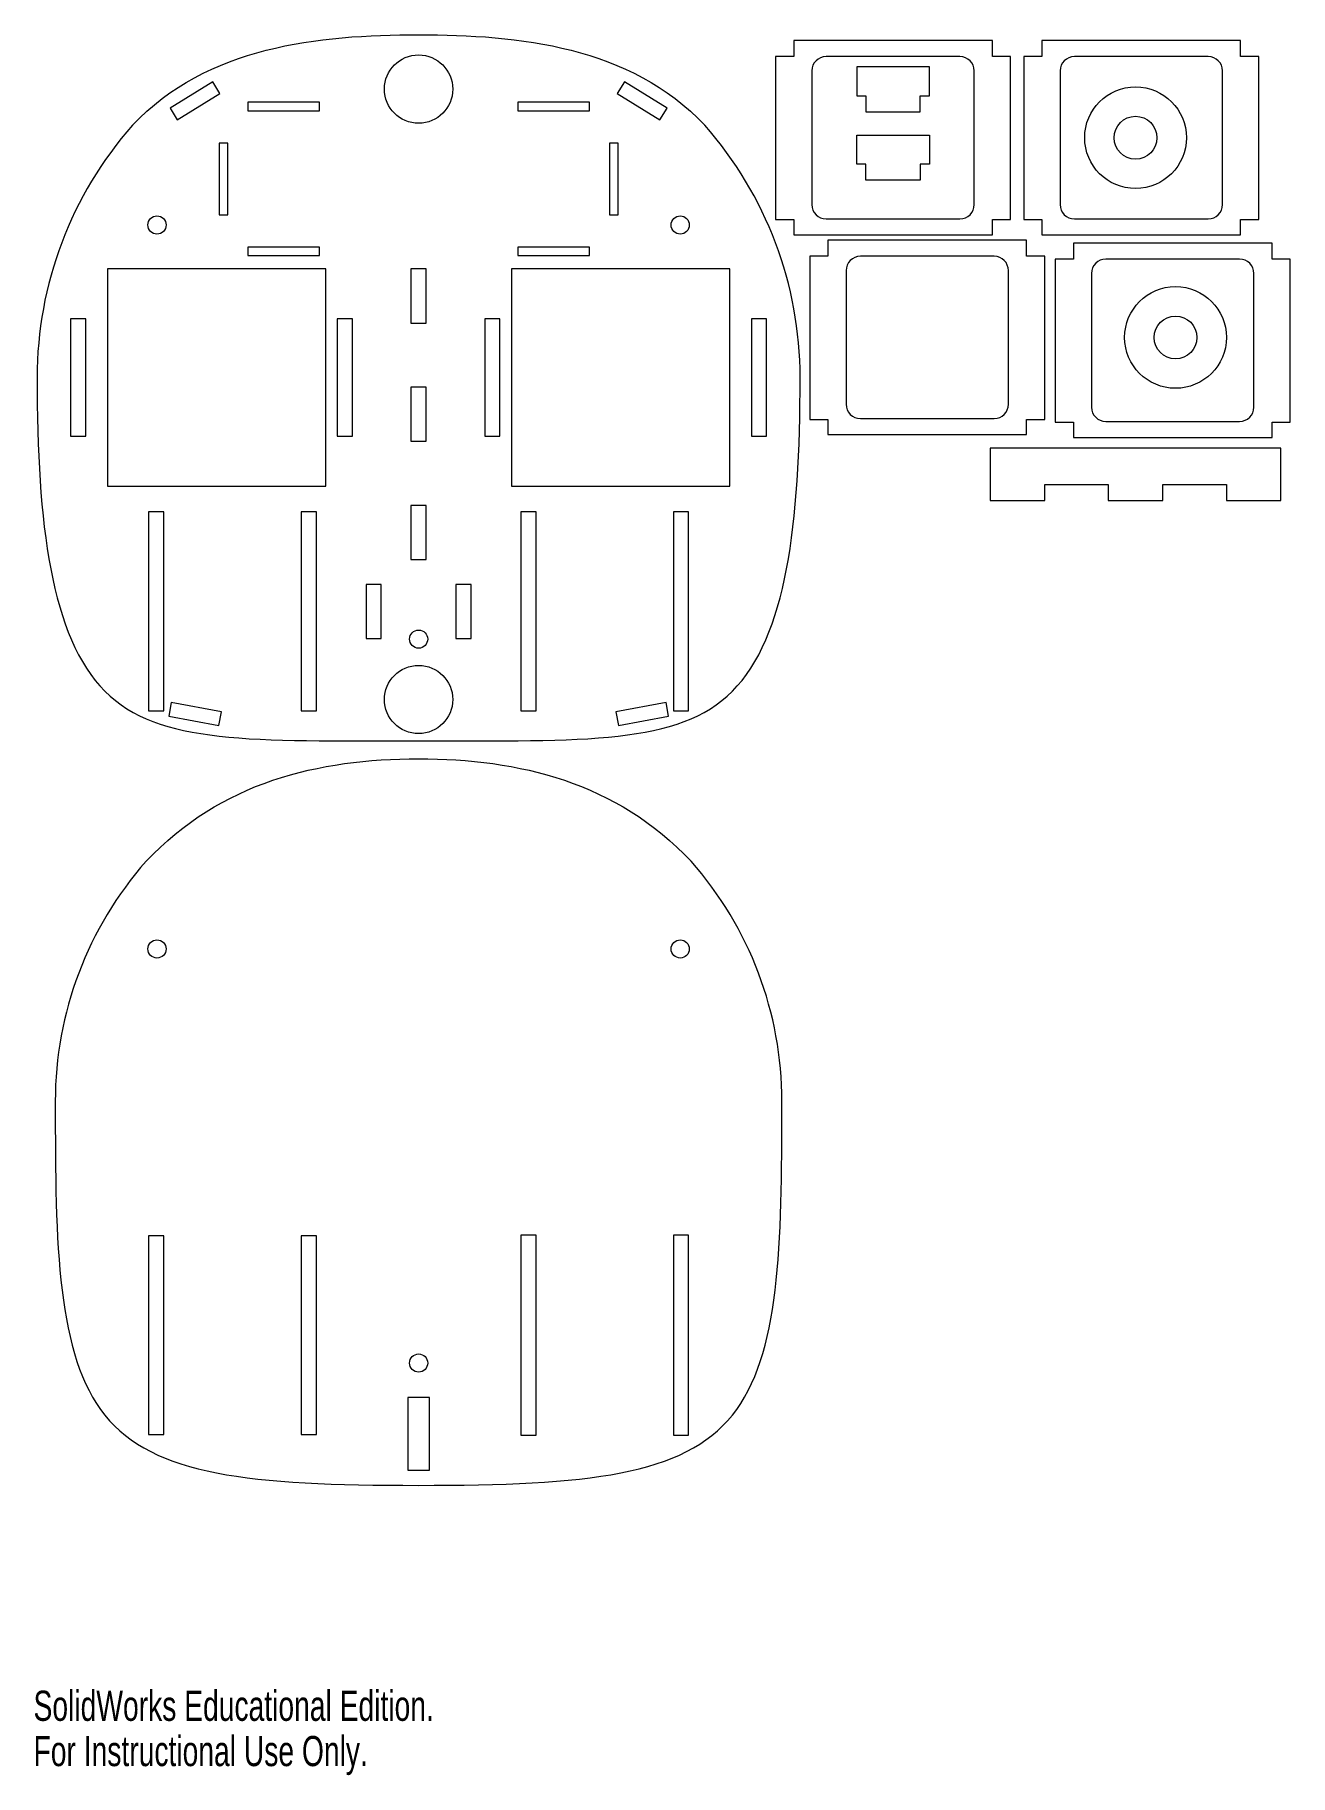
# Model space of a CAD drawing. Header units: inches. Extents: x 0 to 17.3, y 0 to 23.9.
import ezdxf

# ---------------------------------------------------------------- set-up
doc = ezdxf.new("R2010")
doc.units = ezdxf.units.IN
doc.header["$MEASUREMENT"] = 0
doc.styles.add('SLDTEXTSTYLE0', font='TXT', dxfattribs={"width": 0.7})

msp = doc.modelspace()

# ---------------------------------------------------------------- linework, layer by layer
at = {"color": 7, "linetype": 'Continuous', "lineweight": 15}
for p, q in [((10.461, 23.869), (10.461, 23.649)), ((13.195, 23.869), (10.461, 23.869)), ((13.195, 23.649), (13.195, 23.869)), ((13.877, 23.869), (13.877, 23.649)), ((16.611, 23.869), (13.877, 23.869)), ((16.611, 23.649), (16.611, 23.869)), ((10.211, 23.649), (10.211, 21.405)), ((10.461, 23.649), (10.211, 23.649)), ((12.748, 23.649), (10.907, 23.649)), ((11.328, 23.509), (11.328, 23.109)), ((12.328, 23.509), (11.328, 23.509)), ((12.328, 23.109), (12.328, 23.509)), ((13.445, 23.649), (13.195, 23.649)), ((13.445, 21.405), (13.445, 23.649)), ((13.627, 23.649), (13.627, 21.405)), ((13.877, 23.649), (13.627, 23.649)), ((16.164, 23.649), (14.324, 23.649)), ((16.861, 23.649), (16.611, 23.649)), ((16.861, 21.405), (16.861, 23.649)), ((2.467, 23.302), (1.879, 22.941)), ((2.566, 23.14), (2.467, 23.302)), ((8.132, 23.302), (8.032, 23.14)), ((8.72, 22.941), (8.132, 23.302)), ((10.711, 23.452), (10.711, 21.612)), ((12.945, 21.612), (12.945, 23.452)), ((14.127, 23.452), (14.127, 21.612)), ((16.361, 21.612), (16.361, 23.452)), ((1.978, 22.779), (2.566, 23.14)), ((2.949, 23.02), (2.949, 22.902)), ((3.934, 23.02), (2.949, 23.02)), ((3.934, 22.902), (3.934, 23.02)), ((6.665, 23.02), (6.665, 22.902)), ((7.649, 23.02), (6.665, 23.02)), ((7.649, 22.902), (7.649, 23.02)), ((8.032, 23.14), (8.62, 22.779)), ((11.328, 23.109), (11.453, 23.109)), ((11.453, 23.109), (11.453, 22.889)), ((12.203, 23.109), (12.328, 23.109)), ((12.203, 22.889), (12.203, 23.109)), ((1.879, 22.941), (1.978, 22.779)), ((2.949, 22.902), (3.934, 22.902)), ((6.665, 22.902), (7.649, 22.902)), ((8.62, 22.779), (8.72, 22.941)), ((11.453, 22.889), (12.203, 22.889)), ((11.328, 22.567), (12.328, 22.567)), ((11.328, 22.167), (11.328, 22.567)), ((12.328, 22.567), (12.328, 22.167)), ((2.556, 22.457), (2.556, 21.473)), ((2.674, 22.457), (2.556, 22.457)), ((2.674, 21.473), (2.674, 22.457)), ((8.043, 22.457), (7.924, 22.457)), ((7.924, 22.457), (7.924, 21.473)), ((8.043, 21.473), (8.043, 22.457)), ((11.453, 22.167), (11.328, 22.167)), ((11.453, 21.947), (11.453, 22.167)), ((12.203, 22.167), (12.203, 21.947)), ((12.328, 22.167), (12.203, 22.167)), ((12.203, 21.947), (11.453, 21.947)), ((2.556, 21.473), (2.674, 21.473)), ((7.924, 21.473), (8.043, 21.473)), ((10.211, 21.405), (10.461, 21.405)), ((10.461, 21.405), (10.461, 21.195)), ((10.907, 21.415), (12.748, 21.415)), ((13.195, 21.405), (13.445, 21.405)), ((13.195, 21.195), (13.195, 21.405)), ((13.627, 21.405), (13.877, 21.405)), ((13.877, 21.405), (13.877, 21.195)), ((14.324, 21.415), (16.164, 21.415)), ((16.611, 21.405), (16.861, 21.405)), ((16.611, 21.195), (16.611, 21.405)), ((10.461, 21.195), (13.195, 21.195)), ((10.932, 21.12), (10.932, 20.9)), ((13.666, 21.12), (10.932, 21.12)), ((13.666, 20.9), (13.666, 21.12)), ((13.877, 21.195), (16.611, 21.195)), ((14.309, 21.081), (14.309, 20.861)), ((17.043, 21.081), (14.309, 21.081)), ((17.043, 20.861), (17.043, 21.081)), ((2.949, 21.027), (2.949, 20.909)), ((3.934, 21.027), (2.949, 21.027)), ((2.949, 20.909), (3.934, 20.909)), ((3.934, 20.909), (3.934, 21.027)), ((6.665, 21.027), (6.665, 20.909)), ((7.649, 21.027), (6.665, 21.027)), ((6.665, 20.909), (7.649, 20.909)), ((7.649, 20.909), (7.649, 21.027)), ((10.682, 20.9), (10.682, 18.656)), ((10.932, 20.9), (10.682, 20.9)), ((13.219, 20.9), (11.379, 20.9)), ((13.916, 20.9), (13.666, 20.9)), ((13.916, 18.656), (13.916, 20.9)), ((14.059, 20.861), (14.059, 18.617)), ((14.309, 20.861), (14.059, 20.861)), ((16.596, 20.861), (14.756, 20.861)), ((17.293, 20.861), (17.043, 20.861)), ((17.293, 18.617), (17.293, 20.861)), ((1.017, 20.727), (1.017, 17.735)), ((4.023, 20.727), (1.017, 20.727)), ((4.023, 17.735), (4.023, 20.727)), ((5.194, 20.727), (5.194, 19.982)), ((5.404, 20.727), (5.194, 20.727)), ((5.404, 19.982), (5.404, 20.727)), ((9.582, 20.727), (6.576, 20.727)), ((6.576, 20.727), (6.576, 17.735)), ((9.582, 17.735), (9.582, 20.727)), ((11.182, 20.703), (11.182, 18.863)), ((13.416, 18.863), (13.416, 20.703)), ((14.559, 20.664), (14.559, 18.824)), ((16.793, 18.824), (16.793, 20.664)), ((0.721, 20.039), (0.511, 20.039)), ((0.511, 20.039), (0.511, 18.424)), ((0.721, 18.424), (0.721, 20.039)), ((4.179, 20.039), (4.179, 18.424)), ((4.389, 20.039), (4.179, 20.039)), ((4.389, 18.424), (4.389, 20.039)), ((5.194, 19.982), (5.404, 19.982)), ((6.209, 20.039), (6.209, 18.424)), ((6.419, 20.039), (6.209, 20.039)), ((6.419, 18.424), (6.419, 20.039)), ((10.088, 20.039), (9.878, 20.039)), ((9.878, 20.039), (9.878, 18.424)), ((10.088, 18.424), (10.088, 20.039)), ((5.194, 19.1), (5.194, 18.355)), ((5.404, 19.1), (5.194, 19.1)), ((5.404, 18.355), (5.404, 19.1)), ((10.682, 18.656), (10.932, 18.656)), ((10.932, 18.656), (10.932, 18.446)), ((10.932, 18.446), (13.666, 18.446)), ((11.379, 18.666), (13.219, 18.666)), ((13.666, 18.656), (13.916, 18.656)), ((13.666, 18.446), (13.666, 18.656)), ((14.059, 18.617), (14.309, 18.617)), ((14.309, 18.617), (14.309, 18.407)), ((14.756, 18.627), (16.596, 18.627)), ((17.043, 18.617), (17.293, 18.617)), ((17.043, 18.407), (17.043, 18.617)), ((0.511, 18.424), (0.721, 18.424)), ((4.179, 18.424), (4.389, 18.424)), ((5.194, 18.355), (5.404, 18.355)), ((6.209, 18.424), (6.419, 18.424)), ((9.878, 18.424), (10.088, 18.424)), ((13.165, 18.258), (13.165, 17.538)), ((17.165, 18.258), (13.165, 18.258)), ((14.309, 18.407), (17.043, 18.407)), ((17.165, 17.538), (17.165, 18.258)), ((1.017, 17.735), (4.023, 17.735)), ((6.576, 17.735), (9.582, 17.735)), ((13.915, 17.758), (14.79, 17.758)), ((13.915, 17.538), (13.915, 17.758)), ((14.79, 17.758), (14.79, 17.538)), ((15.54, 17.758), (16.415, 17.758)), ((15.54, 17.538), (15.54, 17.758)), ((16.415, 17.758), (16.415, 17.538)), ((13.165, 17.538), (13.915, 17.538)), ((14.79, 17.538), (15.54, 17.538)), ((16.415, 17.538), (17.165, 17.538)), ((1.794, 17.383), (1.584, 17.383)), ((1.584, 17.383), (1.584, 14.643)), ((1.794, 14.643), (1.794, 17.383)), ((3.894, 17.383), (3.684, 17.383)), ((3.684, 17.383), (3.684, 14.643)), ((3.894, 14.643), (3.894, 17.383)), ((5.194, 17.472), (5.194, 16.727)), ((5.404, 17.472), (5.194, 17.472)), ((5.404, 16.727), (5.404, 17.472)), ((6.915, 17.383), (6.705, 17.383)), ((6.705, 17.383), (6.705, 14.643)), ((6.915, 14.643), (6.915, 17.383)), ((9.015, 17.383), (8.805, 17.383)), ((8.805, 17.383), (8.805, 14.643)), ((9.015, 14.643), (9.015, 17.383)), ((5.194, 16.727), (5.404, 16.727)), ((4.576, 16.385), (4.576, 15.64)), ((4.786, 16.385), (4.576, 16.385)), ((4.786, 15.64), (4.786, 16.385)), ((5.813, 16.385), (5.813, 15.64)), ((6.023, 16.385), (5.813, 16.385)), ((6.023, 15.64), (6.023, 16.385)), ((4.576, 15.64), (4.786, 15.64)), ((5.813, 15.64), (6.023, 15.64)), ((1.584, 14.643), (1.794, 14.643)), ((1.895, 14.757), (1.861, 14.57)), ((2.585, 14.63), (1.895, 14.757)), ((2.551, 14.443), (2.585, 14.63)), ((3.684, 14.643), (3.894, 14.643)), ((6.705, 14.643), (6.915, 14.643)), ((8.704, 14.757), (8.014, 14.63)), ((8.014, 14.63), (8.048, 14.443)), ((8.738, 14.57), (8.704, 14.757)), ((8.805, 14.643), (9.015, 14.643)), ((1.861, 14.57), (2.551, 14.443)), ((8.048, 14.443), (8.738, 14.57)), ((6.915, 7.426), (6.705, 7.426)), ((6.705, 7.426), (6.705, 4.677)), ((6.915, 4.677), (6.915, 7.426)), ((9.015, 7.426), (8.805, 7.426)), ((8.805, 7.426), (8.805, 4.677)), ((9.015, 4.677), (9.015, 7.426)), ((1.794, 7.416), (1.584, 7.416)), ((1.584, 7.416), (1.584, 4.682)), ((1.794, 4.682), (1.794, 7.416)), ((3.894, 7.416), (3.684, 7.416)), ((3.684, 7.416), (3.684, 4.682)), ((3.894, 4.682), (3.894, 7.416)), ((5.149, 5.191), (5.149, 4.191)), ((5.449, 5.191), (5.149, 5.191)), ((5.449, 4.191), (5.449, 5.191)), ((1.584, 4.682), (1.794, 4.682)), ((3.684, 4.682), (3.894, 4.682)), ((6.705, 4.677), (6.915, 4.677)), ((8.805, 4.677), (9.015, 4.677)), ((5.149, 4.191), (5.449, 4.191))]:
    msp.add_line(p, q, dxfattribs=at)
for centre, radius in [((5.299, 23.201), 0.47), ((15.165, 22.532), 0.7), ((15.165, 22.532), 0.295), ((1.699, 21.331), 0.125), ((8.899, 21.331), 0.125), ((15.715, 19.783), 0.7), ((15.715, 19.783), 0.295), ((5.299, 15.631), 0.125), ((5.299, 14.8), 0.47), ((1.699, 11.367), 0.125), ((8.899, 11.367), 0.125), ((5.299, 5.667), 0.125)]:
    msp.add_circle(centre, radius, dxfattribs=at)
for centre, radius, start, end in [((10.907, 23.452), 0.197, 90, 180), ((12.748, 23.452), 0.197, 0, 90), ((14.324, 23.452), 0.197, 90, 180), ((16.164, 23.452), 0.197, 0, 90), ((5.299, 19.231), 5.25, 138.6038, 180), ((5.299, 19.231), 5.25, 0, 41.3962), ((10.907, 21.612), 0.197, 180, 270), ((12.748, 21.612), 0.197, 270, 0), ((14.324, 21.612), 0.197, 180, 270), ((16.164, 21.612), 0.197, 270, 0), ((11.379, 20.703), 0.197, 90, 180), ((13.219, 20.703), 0.197, 0, 90), ((14.756, 20.664), 0.197, 90, 180), ((16.596, 20.664), 0.197, 0, 90), ((11.379, 18.863), 0.197, 180, 270), ((13.219, 18.863), 0.197, 270, 0), ((14.756, 18.824), 0.197, 180, 270), ((16.596, 18.824), 0.197, 270, 0), ((5.299, 9.267), 5, 138.6038, 180), ((5.299, 9.267), 5, 0, 41.3962)]:
    msp.add_arc(centre, radius, start, end, dxfattribs=at)
for points in [[(1.361, 22.703), (2.389, 23.794), (3.923, 23.949), (5.299, 23.949)], [(5.299, 23.949), (6.676, 23.949), (8.21, 23.794), (9.238, 22.703)], [(1.549, 12.573), (2.577, 13.665), (3.923, 13.984), (5.299, 13.984)], [(5.299, 13.984), (6.676, 13.984), (8.022, 13.665), (9.05, 12.573)]]:
    msp.add_open_spline(points, degree=3, dxfattribs=at)
for points, knots in [([(0.049, 19.231), (0.049, 17.215), (0.425, 14.121), (2.999, 14.231), (5.299, 14.231)], [0, 0, 0, 0, 0.502616, 1, 1, 1, 1]), ([(5.299, 14.231), (7.6, 14.231), (10.174, 14.121), (10.549, 17.215), (10.549, 19.231)], [0, 0, 0, 0, 0.497384, 1, 1, 1, 1]), ([(0.299, 9.267), (0.299, 7.274), (0.345, 4.251), (2.973, 3.984), (5.299, 3.984)], [0, 0, 0, 0, 0.496988, 1, 1, 1, 1]), ([(5.299, 3.984), (7.626, 3.984), (10.254, 4.251), (10.299, 7.274), (10.299, 9.267)], [0, 0, 0, 0, 0.503012, 1, 1, 1, 1])]:
    msp.add_open_spline(points, degree=3, knots=knots, dxfattribs=at)

# ---------------------------------------------------------------- texts
at = {"color": 7, "linetype": 'Continuous', "char_height": 0.4152, "attachment_point": 1, "style": 'SLDTEXTSTYLE0'}
for s, insert in [('SolidWorks Educational Edition.', (0, 1.158)), ('For Instructional Use Only.', (0, 0.535))]:
    msp.add_mtext(s, dxfattribs=dict(at, insert=insert))

doc.saveas('drawing.dxf')
